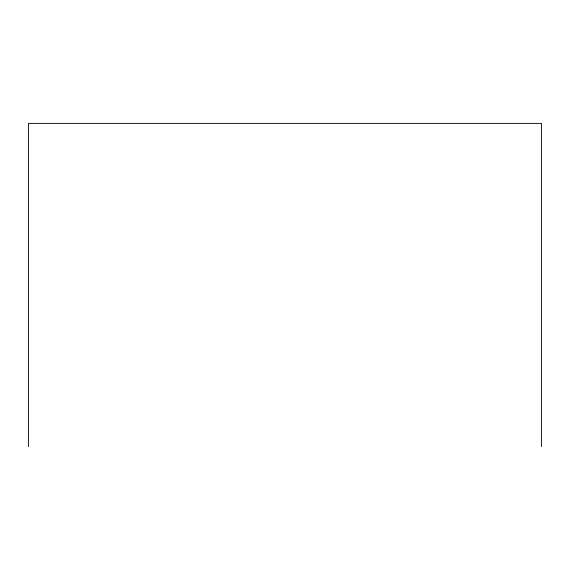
<?xml version="1.0" encoding="UTF-8"?>
<svg xmlns="http://www.w3.org/2000/svg" width="570" height="570" viewBox="0 0 570 570"><rect width="100%" height="100%" fill="white"/><g stroke="black" fill="none" stroke-linecap="round" stroke-linejoin="round"><path stroke-width="0.85" d="M541.5 446.609L541.5 123.391L28.5 123.391L28.5 446.609"/></g></svg>
